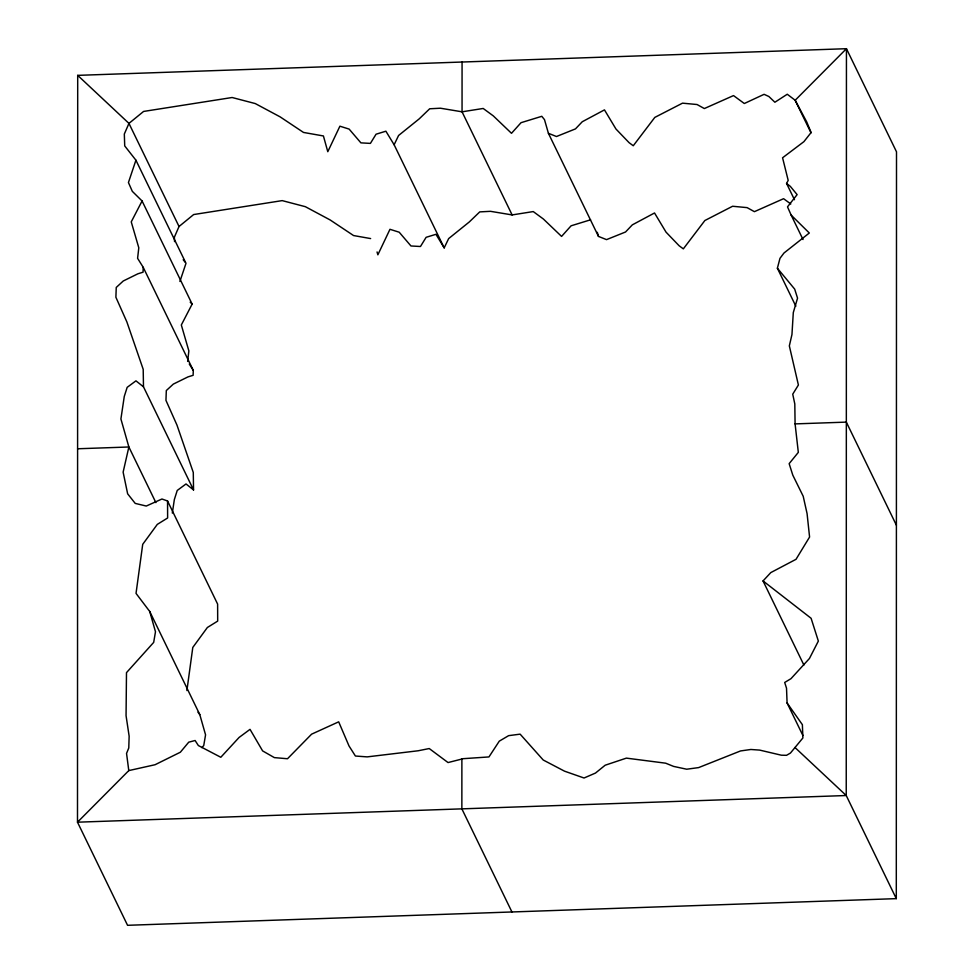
<?xml version="1.0" encoding="UTF-8"?>
<svg xmlns="http://www.w3.org/2000/svg" width="974" height="974" viewBox="0 0 974 974"><rect width="100%" height="100%" fill="white"/><g stroke="black" fill="none" stroke-linecap="round" stroke-linejoin="round"><path stroke-width="1.46" d="M77.701 75.363L77.494 822.19L127.557 925.3L896.299 898.637L896.506 151.81L846.443 48.7L77.701 75.363L128.958 123.394L179.033 226.504L174.383 237.157L174.541 241.613M462.066 62.032L462.053 111.815L512.117 214.925L533.253 211.577L543.358 218.992L561.572 236.414L571.105 225.798L590.561 219.807M143.215 267.314L143.056 272.196L137.906 273.791L123.248 280.999L116.247 287.452L115.894 297.253L126.888 321.968L143.202 369.329L143.482 386.824L193.546 489.934L193.278 472.439L176.964 425.078L165.957 400.363L166.31 390.562L173.311 384.109L187.97 376.901L193.12 375.307L193.29 370.424L143.215 267.314L137.59 258.329L138.795 247.786L131.246 221.877L142.082 200.985L132.318 191.342L128.434 182.54L135.922 160.199L124.721 145.917L124.319 134.047L128.958 123.394L143.592 111.438L232.129 97.51L255.285 103.573L280.086 116.843L303.498 132.44L323.417 135.958L327.788 151.701L339.902 126.194L349.142 129.104L360.904 142.861L370.4 143.397L376.061 134.205L385.887 131.198L394.129 144.761L444.193 247.871L448.649 238.593L469.285 221.962L479.744 211.894L490.494 211.321L512.117 214.925M187.653 361.427L188.859 350.896L181.322 324.987L192.146 304.095L142.082 200.985M186.898 690.554L192.791 647.442L207.365 627.5L217.689 621.095L217.616 604.087L167.552 500.977L161.952 499.005L146.27 506.042L135.216 503.4L127.643 493.818L123.126 472.147L128.872 446.993L120.91 418.966L124.27 396.455L127.168 387.348L135.958 380.846L143.482 386.824M172.325 513.067L174.346 499.565L177.231 490.458L186.022 483.956L193.546 489.934M795.831 306.213L777.386 268.227L779.967 258.353L783.985 253.009L809.309 233.005L791.168 215.12L787.503 206.853L797.122 194.63L790.364 186.411L786.566 183.429L788.185 180.385L782.572 157.776L803.915 141.656L811.123 132.513L806.752 121.981L795.174 100.261L787.26 94.247L774.878 102.233L768.876 96.511L764.091 94.32L744.319 103.512L733.519 95.586L704.348 108.552L697.043 104.522L682.518 103.159L654.808 117.404L633.27 145.747L629.082 142.667L615.97 129.031L604.464 109.879L582.257 121.75L575.476 128.885L556.471 136.518L548.411 133.304L544.49 119.632L541.788 116.308L521.041 122.687L511.496 133.304L493.294 115.882L483.189 108.467L462.053 111.815L440.431 108.211L429.68 108.784L419.222 118.852L398.585 135.483L394.129 144.761M179.91 281.462L185.997 263.297L135.922 160.199M777.386 268.227L794.687 289.12L797.548 298.141L793.299 312.569L791.959 334.508L789.342 345.892L798.4 385.01L792.739 394.178L794.808 403.966L795.088 423.897L798.327 452.362L789.147 463.648L792.799 475.142L803.209 496.277L807.081 513.639L809.577 537.039L796.026 559.307L770.799 572.59L763.044 580.942L811.099 618.283L818.355 641.075L809.443 658.485L790.985 678.671L784.691 682.47L786.517 688.18L787.089 702.972L802.381 724.68L802.893 737.963L790.425 753.072L786.529 755.313L781.318 755.191L759.683 750.102L750.869 749.481L740.544 750.942L698.626 767.597L686.707 769.216L673.594 766.404L665.68 763.19L626.379 758.125L605.183 765.211L595.479 773.064L584.047 778.007L564.543 771.177L543.224 760.012L520.14 734.153L508.635 735.65L499.285 741.153L488.96 756.932L461.883 758.77L461.859 808.858L511.934 911.968M201.898 747.655L203.749 745.5L205.563 734.859L199.792 714.587L149.728 611.477L136.031 593.385L142.715 544.332L157.301 524.389L167.625 517.985L167.552 500.977M461.883 759.038L448.04 762.557L429.23 748.543L418.15 750.771L367.161 756.883L355.413 756.031L349.009 745.95L338.684 721.831L311.607 734.165L287.5 758.746L274.364 757.614L262.615 750.905L250.026 729.356L239.08 737.464L220.806 757.273L198.355 745.536L195.104 740.508L188.737 742.176L180.36 752.22L155.073 764.724L128.787 770.592L77.494 822.19L846.236 795.527L896.299 898.637M179.033 226.504L193.656 214.548L282.192 200.62L305.349 206.683L330.149 219.954L353.562 235.55L370.631 238.569M77.591 448.771L128.872 446.993L155.889 502.621M795.088 423.897L846.333 422.119L896.409 525.23M548.411 133.304L598.486 236.414L606.534 239.628L625.539 231.995L632.321 224.86L654.528 212.977L666.033 232.141L679.146 245.777L683.334 248.857L704.872 220.514L732.594 206.257L747.107 207.632L754.412 211.662L783.583 198.696L790.778 203.98M794.967 747.496L846.236 795.527L846.443 48.7L795.174 100.261L810.989 132.829M190.198 302.159L192.146 304.095M183.197 259.729L185.06 262.116M197.965 712.177L199.792 714.587M189.26 363.996L193.29 370.424M444.193 247.871L435.95 234.308L426.125 237.315L420.464 246.507L410.967 245.972L399.206 232.214L389.965 229.304L377.863 254.811L377.06 251.949M786.566 183.429L794.467 199.707M791.168 215.12L803.026 239.543M763.044 580.942L803.891 665.047M787.089 702.972L802.905 735.528M597.306 232.311L598.486 236.414M149.728 611.477L155.487 631.749L153.685 642.39L126.486 672.644L126.06 715.683L129.14 736.21L128.775 747.971L126.547 753.401L128.787 770.592"/></g></svg>
